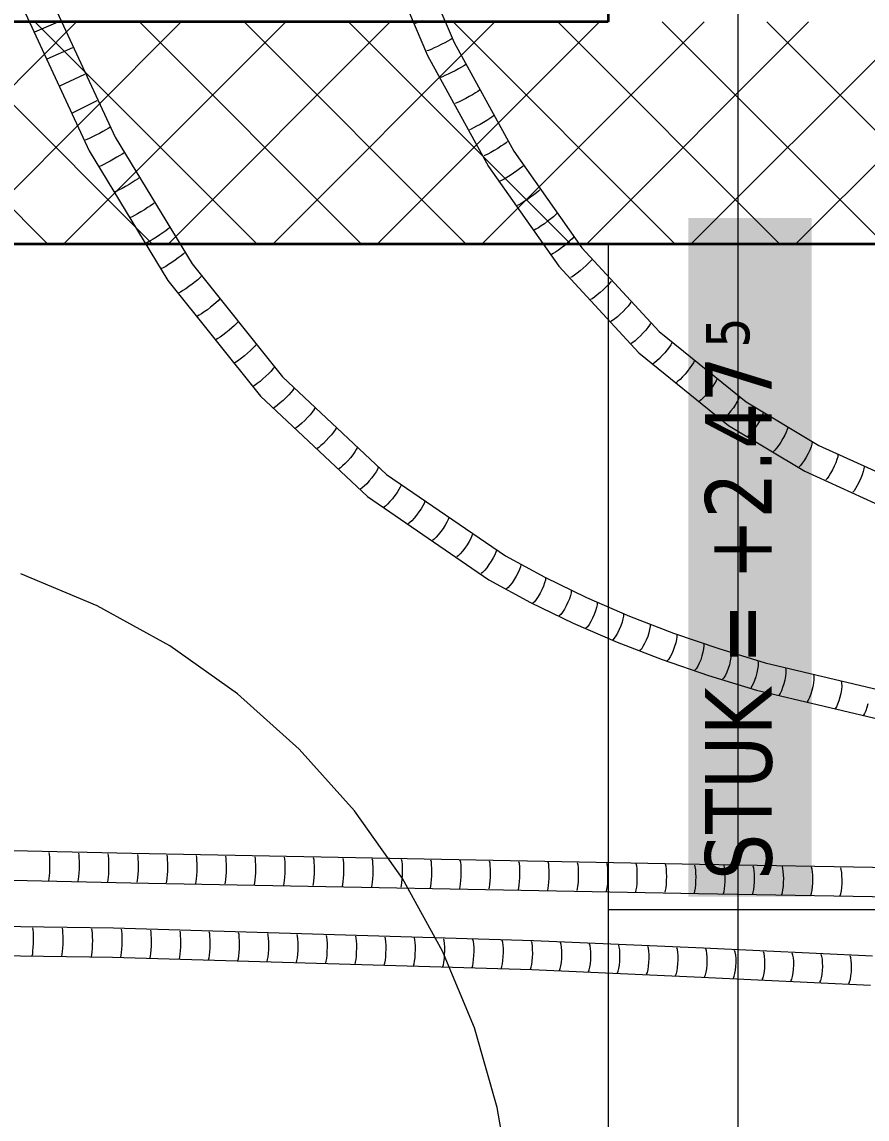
# Model space of a CAD drawing. Extents: x -882 to 613, y -179 to 707.
# Drawn here: x 300.53 to 323.39, y 298.03 to 327.69 of the extents above; entities that cross this region are included whole.
import ezdxf
from ezdxf.lldxf.tags import DXFTag

# ---------------------------------------------------------------- set-up
doc = ezdxf.new("R2010")
doc.units = 0
doc.layers.get('0').update_dxf_attribs({"lineweight": 13})
for name, color, linetype, lineweight in [('A-DETL-____-HDLN', 7, '_Verdeckte Linien_', 9), ('A-DOOR-____-IDEN', 7, 'Continuous', 5), ('A-DOOR-____-OTLN', 7, 'Continuous', 9), ('A-DOOR-OPNG-OTLN', 7, 'Continuous', 9), ('A-WALL-____-MCUT', 7, 'Continuous', 35), ('A-WALL-____-PATT', 7, 'Continuous', 35), ('S-GRID-____-OTLN', 7, 'Continuous', 5)]:
    doc.layers.add(name, color=color, linetype=linetype, lineweight=lineweight)
doc.layers.add('EL01_WAN_Röhre', color=7, linetype='Continuous', lineweight=13, true_color=0xff6666)
doc.styles.get("Standard").update_dxf_attribs({"font": 'arial.ttf'})
tags = doc.linetypes.add('_Rasterlinie_', pattern=[0.375, 0.2, -0.05, 0.075, -0.05]).pattern_tags.tags
tags[10:11] = [DXFTag(74, 4), DXFTag(75, 0), DXFTag(340, '0'), DXFTag(46, 1.0), DXFTag(50, 0.0), DXFTag(44, 0.0), DXFTag(45, 0.0)]
tags[8:9] = [DXFTag(74, 4), DXFTag(75, 0), DXFTag(340, '0'), DXFTag(46, 1.0), DXFTag(50, 0.0), DXFTag(44, 0.0), DXFTag(45, 0.0)]
tags[6:7] = [DXFTag(74, 4), DXFTag(75, 0), DXFTag(340, '0'), DXFTag(46, 1.0), DXFTag(50, 0.0), DXFTag(44, 0.0), DXFTag(45, 0.0)]
tags[4:5] = [DXFTag(74, 4), DXFTag(75, 0), DXFTag(340, '0'), DXFTag(46, 1.0), DXFTag(50, 0.0), DXFTag(44, 0.0), DXFTag(45, 0.0)]
tags = doc.linetypes.add('_Verdeckte Linien_', pattern=[0.15, 0.1, -0.05]).pattern_tags.tags
tags[6:7] = [DXFTag(74, 4), DXFTag(75, 0), DXFTag(340, '0'), DXFTag(46, 1.0), DXFTag(50, 0.0), DXFTag(44, 0.0), DXFTag(45, 0.0)]
tags[4:5] = [DXFTag(74, 4), DXFTag(75, 0), DXFTag(340, '0'), DXFTag(46, 1.0), DXFTag(50, 0.0), DXFTag(44, 0.0), DXFTag(45, 0.0)]
tags = doc.linetypes.add('fein_strichliert', pattern=[4, 1, -2, 1]).pattern_tags.tags
tags[8:9] = [DXFTag(74, 4), DXFTag(75, 0), DXFTag(340, '0'), DXFTag(46, 0.0), DXFTag(50, 0.0), DXFTag(44, 0.0), DXFTag(45, 0.0)]
tags[6:7] = [DXFTag(74, 4), DXFTag(75, 0), DXFTag(340, '0'), DXFTag(46, 0.0), DXFTag(50, 0.0), DXFTag(44, 0.0), DXFTag(45, 0.0)]
tags[4:5] = [DXFTag(74, 4), DXFTag(75, 0), DXFTag(340, '0'), DXFTag(46, 0.0), DXFTag(50, 0.0), DXFTag(44, 0.0), DXFTag(45, 0.0)]
tags = doc.linetypes.add('Grundrissdarstellung Sturz', pattern=[0.25, 0.15, -0.05, 0, -0.05]).pattern_tags.tags
tags[10:11] = [DXFTag(74, 4), DXFTag(75, 0), DXFTag(340, '0'), DXFTag(46, 1.0), DXFTag(50, 0.0), DXFTag(44, 0.0), DXFTag(45, 0.0)]
tags[8:9] = [DXFTag(74, 4), DXFTag(75, 0), DXFTag(340, '0'), DXFTag(46, 1.0), DXFTag(50, 0.0), DXFTag(44, 0.0), DXFTag(45, 0.0)]
tags[6:7] = [DXFTag(74, 4), DXFTag(75, 0), DXFTag(340, '0'), DXFTag(46, 1.0), DXFTag(50, 0.0), DXFTag(44, 0.0), DXFTag(45, 0.0)]
tags[4:5] = [DXFTag(74, 4), DXFTag(75, 0), DXFTag(340, '0'), DXFTag(46, 1.0), DXFTag(50, 0.0), DXFTag(44, 0.0), DXFTag(45, 0.0)]

# ---------------------------------------------------------------- blocks, each defined once
blk = doc.blocks.new('Referenz-A0UJ2IESXE', base_point=(-902.382, -164.149))
at = {"layer": 'A-DETL-____-HDLN', "color": 0, "linetype": '_Verdeckte Linien_', "ltscale": 0.13}
blk.add_line((391.796, 303.692), (316.388, 303.692), dxfattribs=at)
at = {"layer": 'A-DOOR-____-IDEN', "color": 7, "linetype": 'Continuous', "ltscale": 0.13, "true_color": 0xffffff}
for points in [[(318.555, 304.044), (321.887, 304.044), (318.555, 322.389)], [(321.887, 304.044), (318.555, 322.389), (321.887, 322.389)], [(318.74, 318.595), (320.885, 318.595), (318.74, 320.206)], [(320.885, 318.595), (318.74, 320.206), (320.885, 320.206)]]:
    blk.add_solid(points, dxfattribs=at)
at = {"layer": 'A-DOOR-____-OTLN', "color": 0, "linetype": 'Grundrissdarstellung Sturz', "ltscale": 0.13}
blk.add_line((316.388, 321.692), (316.388, 293.692), dxfattribs=at)
at = {"layer": 'A-DOOR-OPNG-OTLN', "color": 0, "linetype": 'Continuous', "ltscale": 0.13}
for p, q in [((302.565, 311.911), (300.493, 312.77)), ((304.528, 310.827), (302.565, 311.911)), ((306.357, 309.529), (304.528, 310.827)), ((308.03, 308.034), (306.357, 309.529)), ((309.524, 306.362), (308.03, 308.034)), ((310.822, 304.533), (309.524, 306.362)), ((311.907, 302.57), (310.822, 304.533)), ((312.765, 300.498), (311.907, 302.57)), ((313.386, 298.343), (312.765, 300.498)), ((313.762, 296.131), (313.386, 298.343))]:
    blk.add_line(p, q, dxfattribs=at)
at = {"layer": 'A-WALL-____-MCUT', "color": 0, "linetype": 'Continuous', "ltscale": 0.35}
for p, q in [((316.388, 431.392), (316.388, 327.692)), ((316.388, 327.692), (249.788, 327.692)), ((160.188, 321.692), (391.796, 321.692))]:
    blk.add_line(p, q, dxfattribs=at)
at = {"layer": 'A-WALL-____-PATT', "color": 0, "linetype": 'Continuous', "lineweight": 9, "ltscale": 0.13}
for p, q in [((301.222, 321.692), (295.222, 327.692)), ((296.007, 321.692), (302.007, 327.692)), ((304.05, 321.692), (298.05, 327.692)), ((298.835, 321.692), (304.835, 327.692)), ((306.879, 321.692), (300.879, 327.692)), ((301.664, 321.692), (307.664, 327.692)), ((309.707, 321.692), (303.707, 327.692)), ((304.492, 321.692), (310.492, 327.692)), ((312.536, 321.692), (306.536, 327.692)), ((307.321, 321.692), (313.321, 327.692)), ((315.364, 321.692), (309.364, 327.692)), ((310.149, 321.692), (316.149, 327.692)), ((318.192, 321.692), (312.192, 327.692)), ((312.977, 321.692), (318.977, 327.692)), ((321.021, 321.692), (315.021, 327.692)), ((315.806, 321.692), (321.806, 327.692)), ((323.849, 321.692), (317.849, 327.692)), ((318.634, 321.692), (324.634, 327.692)), ((326.678, 321.692), (320.678, 327.692)), ((321.463, 321.692), (327.463, 327.692))]:
    blk.add_line(p, q, dxfattribs=at)
at = {"layer": 'S-GRID-____-OTLN', "color": 0, "linetype": '_Rasterlinie_', "ltscale": 0.13}
blk.add_line((319.888, 680.292), (319.888, 273.684), dxfattribs=at)
at = {"layer": 'A-DOOR-____-IDEN', "color": 0, "linetype": 'Continuous', "ltscale": 0.13, "attachment_point": 1, "rotation": 90}
for s, insert, char_height in [('{\\W0.8;\\fVerdana;5}', (319.033, 318.887), 1.16987), ('{\\W0.8;\\fVerdana;STUK = +2.47}', (319.005, 304.494), 1.8)]:
    blk.add_mtext(s, dxfattribs=dict(at, insert=insert, char_height=char_height))
blk = doc.blocks.new('Flexrohr-A0UJ2IHCXE', base_point=(305.432, 312.353))
at = {"color": 0, "linetype": 'ByBlock', "lineweight": -2, "ltscale": 0.13}
for p, q in [((310.832, 330.364), (312.221, 327.134)), ((310.085, 330.08), (311.502, 326.787)), ((311.205, 327.664), (311.157, 327.648)), ((311.274, 327.69), (311.205, 327.664)), ((311.36, 327.726), (311.274, 327.69)), ((312.045, 327.17), (311.963, 327.126)), ((312.11, 327.206), (312.045, 327.17)), ((312.153, 327.234), (312.11, 327.206)), ((311.524, 326.923), (311.476, 326.907)), ((311.593, 326.951), (311.524, 326.923)), ((311.678, 326.989), (311.593, 326.951)), ((311.772, 327.032), (311.678, 326.989)), ((311.87, 327.079), (311.772, 327.032)), ((311.963, 327.126), (311.87, 327.079)), ((312.221, 327.134), (313.831, 324.198)), ((311.502, 326.787), (313.151, 323.78)), ((312.053, 326.279), (311.969, 326.24)), ((312.147, 326.325), (312.053, 326.279)), ((312.244, 326.374), (312.147, 326.325)), ((312.336, 326.423), (312.244, 326.374)), ((312.417, 326.469), (312.336, 326.423)), ((312.48, 326.507), (312.417, 326.469)), ((312.522, 326.536), (312.48, 326.507)), ((311.901, 326.211), (311.853, 326.193)), ((311.969, 326.24), (311.901, 326.211)), ((312.628, 325.674), (312.533, 325.623)), ((312.719, 325.726), (312.628, 325.674)), ((312.799, 325.774), (312.719, 325.726)), ((312.861, 325.814), (312.799, 325.774)), ((312.902, 325.844), (312.861, 325.814)), ((312.289, 325.503), (312.242, 325.485)), ((312.357, 325.534), (312.289, 325.503)), ((312.44, 325.575), (312.357, 325.534)), ((312.533, 325.623), (312.44, 325.575)), ((313.18, 325.078), (313.102, 325.029)), ((313.242, 325.121), (313.18, 325.078)), ((313.282, 325.152), (313.242, 325.121)), ((312.678, 324.796), (312.63, 324.777)), ((312.745, 324.828), (312.678, 324.796)), ((312.827, 324.87), (312.745, 324.828)), ((312.919, 324.921), (312.827, 324.87)), ((313.013, 324.975), (312.919, 324.921)), ((313.102, 325.029), (313.013, 324.975)), ((313.305, 324.219), (313.215, 324.166)), ((313.397, 324.275), (313.305, 324.219)), ((313.485, 324.331), (313.397, 324.275)), ((313.562, 324.383), (313.485, 324.331)), ((313.623, 324.427), (313.562, 324.383)), ((313.662, 324.46), (313.623, 324.427)), ((313.831, 324.198), (315.674, 321.585)), ((313.066, 324.089), (313.019, 324.069)), ((313.133, 324.122), (313.066, 324.089)), ((313.215, 324.166), (313.133, 324.122)), ((313.151, 323.78), (315.049, 321.089)), ((313.827, 323.604), (313.736, 323.545)), ((313.913, 323.663), (313.827, 323.604)), ((313.989, 323.717), (313.913, 323.663)), ((314.047, 323.763), (313.989, 323.717)), ((314.085, 323.797), (314.047, 323.763)), ((313.501, 323.409), (313.454, 323.389)), ((313.567, 323.444), (313.501, 323.409)), ((313.647, 323.491), (313.567, 323.444)), ((313.736, 323.545), (313.647, 323.491)), ((314.372, 323.015), (314.287, 322.953)), ((314.445, 323.071), (314.372, 323.015)), ((314.502, 323.119), (314.445, 323.071)), ((314.539, 323.155), (314.502, 323.119)), ((313.966, 322.749), (313.92, 322.728)), ((314.032, 322.786), (313.966, 322.749)), ((314.111, 322.835), (314.032, 322.786)), ((314.198, 322.892), (314.111, 322.835)), ((314.287, 322.953), (314.198, 322.892)), ((314.902, 322.426), (314.83, 322.366)), ((314.957, 322.476), (314.902, 322.426)), ((314.992, 322.513), (314.957, 322.476)), ((314.497, 322.128), (314.432, 322.09)), ((314.574, 322.179), (314.497, 322.128)), ((314.66, 322.238), (314.574, 322.179)), ((314.747, 322.302), (314.66, 322.238)), ((314.83, 322.366), (314.747, 322.302)), ((314.432, 322.09), (314.386, 322.067)), ((315.412, 321.832), (315.358, 321.78)), ((315.445, 321.87), (315.412, 321.832)), ((315.038, 321.523), (314.962, 321.47)), ((315.122, 321.585), (315.038, 321.523)), ((315.208, 321.652), (315.122, 321.585)), ((315.288, 321.718), (315.208, 321.652)), ((315.358, 321.78), (315.288, 321.718)), ((315.674, 321.585), (317.761, 319.32)), ((314.899, 321.43), (314.853, 321.407)), ((314.962, 321.47), (314.899, 321.43)), ((315.907, 321.223), (315.855, 321.169)), ((315.939, 321.263), (315.907, 321.223)), ((315.049, 321.089), (317.21, 318.744)), ((315.627, 320.966), (315.545, 320.901)), ((315.71, 321.036), (315.627, 320.966)), ((315.788, 321.105), (315.71, 321.036)), ((315.855, 321.169), (315.788, 321.105)), ((315.407, 320.805), (315.362, 320.78)), ((315.47, 320.846), (315.407, 320.805)), ((315.545, 320.901), (315.47, 320.846)), ((316.44, 320.647), (316.39, 320.59)), ((316.47, 320.688), (316.44, 320.647)), ((316.169, 320.379), (316.089, 320.312)), ((316.25, 320.452), (316.169, 320.379)), ((316.325, 320.524), (316.25, 320.452)), ((316.39, 320.59), (316.325, 320.524)), ((315.955, 320.211), (315.911, 320.186)), ((316.016, 320.255), (315.955, 320.211)), ((316.089, 320.312), (316.016, 320.255)), ((316.972, 320.07), (316.925, 320.012)), ((317.001, 320.113), (316.972, 320.07)), ((316.635, 319.723), (316.563, 319.663)), ((316.712, 319.793), (316.635, 319.723)), ((316.79, 319.868), (316.712, 319.793)), ((316.863, 319.943), (316.79, 319.868)), ((316.925, 320.012), (316.863, 319.943)), ((316.503, 319.618), (316.459, 319.591)), ((316.563, 319.663), (316.503, 319.618)), ((317.46, 319.433), (317.4, 319.362)), ((317.504, 319.494), (317.46, 319.433)), ((317.531, 319.538), (317.504, 319.494)), ((317.18, 319.134), (317.111, 319.072)), ((317.255, 319.206), (317.18, 319.134)), ((317.33, 319.284), (317.255, 319.206)), ((317.4, 319.362), (317.33, 319.284)), ((317.761, 319.32), (320.113, 317.425)), ((317.052, 319.025), (317.009, 318.997)), ((317.111, 319.072), (317.052, 319.025)), ((317.983, 318.831), (317.916, 318.751)), ((318.039, 318.905), (317.983, 318.831)), ((318.082, 318.967), (318.039, 318.905)), ((318.106, 319.013), (318.082, 318.967)), ((317.21, 318.744), (319.642, 316.783)), ((317.771, 318.596), (317.703, 318.532)), ((317.843, 318.671), (317.771, 318.596)), ((317.916, 318.751), (317.843, 318.671)), ((317.646, 318.483), (317.603, 318.454)), ((317.703, 318.532), (317.646, 318.483)), ((318.534, 318.255), (318.464, 318.172)), ((318.598, 318.338), (318.534, 318.255)), ((318.652, 318.413), (318.598, 318.338)), ((318.692, 318.477), (318.652, 318.413)), ((318.714, 318.524), (318.692, 318.477)), ((318.273, 317.978), (318.231, 317.948)), ((318.329, 318.028), (318.273, 317.978)), ((318.394, 318.095), (318.329, 318.028)), ((318.464, 318.172), (318.394, 318.095)), ((319.302, 317.987), (319.264, 317.922)), ((319.322, 318.035), (319.302, 317.987)), ((319.086, 317.674), (319.018, 317.594)), ((319.152, 317.759), (319.086, 317.674)), ((319.213, 317.844), (319.152, 317.759)), ((319.264, 317.922), (319.213, 317.844)), ((318.901, 317.474), (318.859, 317.442)), ((318.955, 317.526), (318.901, 317.474)), ((319.018, 317.594), (318.955, 317.526)), ((319.829, 317.35), (319.771, 317.263)), ((319.877, 317.43), (319.829, 317.35)), ((319.911, 317.497), (319.877, 317.43)), ((319.93, 317.545), (319.911, 317.497)), ((320.113, 317.425), (322.085, 316.244)), ((319.642, 317.094), (319.581, 317.023)), ((319.707, 317.175), (319.642, 317.094)), ((319.771, 317.263), (319.707, 317.175)), ((320.561, 317.071), (320.53, 317.003)), ((320.577, 317.121), (320.561, 317.071)), ((319.528, 316.97), (319.487, 316.937)), ((319.581, 317.023), (319.528, 316.97)), ((319.642, 316.783), (321.703, 315.548)), ((320.432, 316.832), (320.372, 316.741)), ((320.486, 316.921), (320.432, 316.832)), ((320.53, 317.003), (320.486, 316.921)), ((320.201, 316.529), (320.161, 316.495)), ((320.252, 316.584), (320.201, 316.529)), ((320.31, 316.657), (320.252, 316.584)), ((320.372, 316.741), (320.31, 316.657)), ((321.161, 316.52), (321.111, 316.428)), ((321.201, 316.604), (321.161, 316.52)), ((321.229, 316.674), (321.201, 316.604)), ((321.242, 316.725), (321.229, 316.674)), ((320.942, 316.173), (320.893, 316.116)), ((320.998, 316.248), (320.942, 316.173)), ((321.055, 316.335), (320.998, 316.248)), ((321.111, 316.428), (321.055, 316.335)), ((321.872, 316.205), (321.835, 316.119)), ((321.896, 316.276), (321.872, 316.205)), ((321.906, 316.328), (321.896, 316.276)), ((322.085, 316.244), (324.221, 315.274)), ((320.893, 316.116), (320.855, 316.08)), ((321.738, 315.929), (321.685, 315.84)), ((321.79, 316.025), (321.738, 315.929)), ((321.835, 316.119), (321.79, 316.025)), ((322.593, 315.935), (322.572, 315.862)), ((322.601, 315.987), (322.593, 315.935)), ((321.586, 315.703), (321.549, 315.666)), ((321.633, 315.762), (321.586, 315.703)), ((321.685, 315.84), (321.633, 315.762)), ((322.45, 315.582), (322.399, 315.49)), ((322.498, 315.679), (322.45, 315.582)), ((322.539, 315.775), (322.498, 315.679)), ((322.572, 315.862), (322.539, 315.775)), ((323.302, 315.614), (323.283, 315.541)), ((323.307, 315.667), (323.302, 315.614)), ((321.703, 315.548), (323.913, 314.543)), ((322.306, 315.35), (322.269, 315.312)), ((322.35, 315.411), (322.306, 315.35)), ((322.399, 315.49), (322.35, 315.411)), ((323.216, 315.355), (323.172, 315.256)), ((323.254, 315.453), (323.216, 315.355)), ((323.283, 315.541), (323.254, 315.453)), ((323.035, 315.02), (323, 314.981)), ((323.078, 315.082), (323.035, 315.02)), ((323.124, 315.163), (323.078, 315.082)), ((323.172, 315.256), (323.124, 315.163))]:
    blk.add_line(p, q, dxfattribs=at)
blk = doc.blocks.new('Flexrohr-A0UJ2IHOXE', base_point=(193.893, 303.879))
at = {"color": 0, "linetype": 'ByBlock', "lineweight": -2, "ltscale": 0.13}
for p, q in [((303.501, 305.21), (288.057, 305.55)), ((301.275, 305.186), (301.267, 305.237)), ((302.073, 305.169), (302.065, 305.219)), ((302.871, 305.151), (302.862, 305.202)), ((318.854, 304.919), (303.501, 305.21)), ((301.281, 305.112), (301.275, 305.186)), ((301.285, 305.019), (301.281, 305.112)), ((301.283, 304.806), (301.285, 304.914)), ((301.285, 304.914), (301.285, 305.019)), ((302.079, 305.094), (302.073, 305.169)), ((302.083, 305.001), (302.079, 305.094)), ((302.081, 304.789), (302.084, 304.897)), ((302.084, 304.897), (302.083, 305.001)), ((302.878, 305.077), (302.871, 305.151)), ((302.881, 304.984), (302.878, 305.077)), ((302.882, 304.879), (302.881, 304.984)), ((303.668, 305.134), (303.659, 305.184)), ((303.675, 305.059), (303.668, 305.134)), ((303.679, 304.967), (303.675, 305.059)), ((303.68, 304.862), (303.679, 304.967)), ((304.462, 305.119), (304.452, 305.169)), ((304.468, 305.044), (304.462, 305.119)), ((304.473, 304.952), (304.468, 305.044)), ((304.473, 304.847), (304.473, 304.952)), ((305.255, 305.104), (305.246, 305.154)), ((305.262, 305.029), (305.255, 305.104)), ((305.266, 304.937), (305.262, 305.029)), ((305.267, 304.832), (305.266, 304.937)), ((306.048, 305.089), (306.039, 305.14)), ((306.056, 305.014), (306.048, 305.089)), ((306.06, 304.922), (306.056, 305.014)), ((306.061, 304.817), (306.06, 304.922)), ((306.842, 305.074), (306.832, 305.125)), ((306.849, 304.999), (306.842, 305.074)), ((306.853, 304.907), (306.849, 304.999)), ((306.855, 304.802), (306.853, 304.907)), ((307.635, 305.059), (307.625, 305.11)), ((307.643, 304.984), (307.635, 305.059)), ((307.647, 304.892), (307.643, 304.984)), ((307.648, 304.787), (307.647, 304.892)), ((308.428, 305.044), (308.418, 305.095)), ((308.436, 304.969), (308.428, 305.044)), ((308.441, 304.877), (308.436, 304.969)), ((309.222, 305.029), (309.212, 305.08)), ((309.23, 304.954), (309.222, 305.029)), ((309.234, 304.862), (309.23, 304.954)), ((310.015, 305.014), (310.005, 305.065)), ((310.023, 304.939), (310.015, 305.014)), ((310.028, 304.847), (310.023, 304.939)), ((310.809, 304.999), (310.798, 305.05)), ((310.817, 304.924), (310.809, 304.999)), ((310.822, 304.832), (310.817, 304.924)), ((311.602, 304.984), (311.591, 305.035)), ((311.61, 304.909), (311.602, 304.984)), ((311.615, 304.817), (311.61, 304.909)), ((312.395, 304.969), (312.384, 305.02)), ((312.404, 304.894), (312.395, 304.969)), ((312.409, 304.802), (312.404, 304.894)), ((313.189, 304.954), (313.178, 305.005)), ((313.197, 304.879), (313.189, 304.954)), ((313.982, 304.939), (313.971, 304.99)), ((313.991, 304.864), (313.982, 304.939)), ((314.776, 304.924), (314.764, 304.975)), ((314.784, 304.85), (314.776, 304.924)), ((315.569, 304.909), (315.557, 304.96)), ((315.578, 304.835), (315.569, 304.909)), ((316.362, 304.894), (316.35, 304.945)), ((316.372, 304.82), (316.362, 304.894)), ((317.156, 304.879), (317.143, 304.93)), ((317.949, 304.864), (317.937, 304.915)), ((318.742, 304.849), (318.73, 304.9)), ((324.615, 304.815), (318.854, 304.919)), ((303.476, 304.414), (288.033, 304.754)), ((301.261, 304.535), (301.271, 304.609)), ((301.271, 304.609), (301.278, 304.702)), ((301.278, 304.702), (301.283, 304.806)), ((302.069, 304.592), (302.076, 304.684)), ((302.076, 304.684), (302.081, 304.789)), ((302.867, 304.574), (302.875, 304.667)), ((302.875, 304.667), (302.88, 304.771)), ((302.88, 304.771), (302.882, 304.879)), ((303.665, 304.557), (303.672, 304.65)), ((303.672, 304.65), (303.678, 304.754)), ((303.678, 304.754), (303.68, 304.862)), ((304.458, 304.542), (304.466, 304.635)), ((304.466, 304.635), (304.471, 304.739)), ((304.471, 304.739), (304.473, 304.847)), ((305.252, 304.527), (305.26, 304.62)), ((305.26, 304.62), (305.265, 304.724)), ((305.265, 304.724), (305.267, 304.832)), ((306.045, 304.512), (306.053, 304.605)), ((306.053, 304.605), (306.059, 304.709)), ((306.059, 304.709), (306.061, 304.817)), ((306.847, 304.59), (306.852, 304.694)), ((306.852, 304.694), (306.855, 304.802)), ((307.641, 304.575), (307.646, 304.679)), ((307.646, 304.679), (307.648, 304.787)), ((308.434, 304.56), (308.44, 304.664)), ((308.44, 304.664), (308.442, 304.772)), ((308.442, 304.772), (308.441, 304.877)), ((309.228, 304.545), (309.234, 304.649)), ((309.236, 304.757), (309.234, 304.862)), ((309.234, 304.649), (309.236, 304.757)), ((310.022, 304.53), (310.027, 304.634)), ((310.027, 304.634), (310.03, 304.742)), ((310.03, 304.742), (310.028, 304.847)), ((310.816, 304.515), (310.821, 304.619)), ((310.821, 304.619), (310.823, 304.727)), ((310.823, 304.727), (310.822, 304.832)), ((311.609, 304.5), (311.615, 304.604)), ((311.617, 304.712), (311.615, 304.817)), ((311.615, 304.604), (311.617, 304.712)), ((312.411, 304.697), (312.409, 304.802)), ((312.409, 304.589), (312.411, 304.697)), ((313.203, 304.787), (313.197, 304.879)), ((313.202, 304.574), (313.204, 304.682)), ((313.204, 304.682), (313.203, 304.787)), ((313.996, 304.772), (313.991, 304.864)), ((313.998, 304.667), (313.996, 304.772)), ((313.996, 304.559), (313.998, 304.667)), ((314.79, 304.757), (314.784, 304.85)), ((314.792, 304.652), (314.79, 304.757)), ((314.79, 304.544), (314.792, 304.652)), ((315.584, 304.742), (315.578, 304.835)), ((315.586, 304.637), (315.584, 304.742)), ((315.584, 304.529), (315.586, 304.637)), ((316.377, 304.727), (316.372, 304.82)), ((316.379, 304.622), (316.377, 304.727)), ((316.377, 304.514), (316.379, 304.622)), ((317.165, 304.805), (317.156, 304.879)), ((317.171, 304.712), (317.165, 304.805)), ((317.173, 304.607), (317.171, 304.712)), ((317.171, 304.499), (317.173, 304.607)), ((317.959, 304.79), (317.949, 304.864)), ((317.965, 304.697), (317.959, 304.79)), ((317.967, 304.592), (317.965, 304.697)), ((318.752, 304.775), (318.742, 304.849)), ((318.758, 304.682), (318.752, 304.775)), ((318.761, 304.577), (318.758, 304.682)), ((319.532, 304.835), (319.519, 304.885)), ((319.543, 304.76), (319.532, 304.835)), ((319.549, 304.667), (319.543, 304.76)), ((319.551, 304.563), (319.549, 304.667)), ((320.322, 304.82), (320.308, 304.871)), ((320.332, 304.746), (320.322, 304.82)), ((320.339, 304.653), (320.332, 304.746)), ((320.341, 304.549), (320.339, 304.653)), ((321.111, 304.806), (321.097, 304.857)), ((321.122, 304.732), (321.111, 304.806)), ((321.129, 304.639), (321.122, 304.732)), ((321.132, 304.534), (321.129, 304.639)), ((321.9, 304.792), (321.886, 304.842)), ((321.912, 304.717), (321.9, 304.792)), ((321.919, 304.624), (321.912, 304.717)), ((321.922, 304.52), (321.919, 304.624)), ((322.69, 304.777), (322.675, 304.828)), ((322.701, 304.703), (322.69, 304.777)), ((322.709, 304.61), (322.701, 304.703)), ((322.712, 304.506), (322.709, 304.61)), ((301.251, 304.485), (301.261, 304.535)), ((302.049, 304.467), (302.059, 304.518)), ((302.059, 304.518), (302.069, 304.592)), ((302.847, 304.45), (302.858, 304.5)), ((302.858, 304.5), (302.867, 304.574)), ((318.828, 304.124), (303.476, 304.414)), ((303.644, 304.433), (303.655, 304.483)), ((303.655, 304.483), (303.665, 304.557)), ((304.437, 304.418), (304.448, 304.468)), ((304.448, 304.468), (304.458, 304.542)), ((305.23, 304.403), (305.242, 304.453)), ((305.242, 304.453), (305.252, 304.527)), ((306.024, 304.388), (306.035, 304.438)), ((306.035, 304.438), (306.045, 304.512)), ((306.817, 304.373), (306.829, 304.423)), ((306.829, 304.423), (306.839, 304.497)), ((306.839, 304.497), (306.847, 304.59)), ((307.61, 304.358), (307.622, 304.408)), ((307.622, 304.408), (307.633, 304.482)), ((307.633, 304.482), (307.641, 304.575)), ((308.403, 304.343), (308.416, 304.393)), ((308.416, 304.393), (308.426, 304.467)), ((308.426, 304.467), (308.434, 304.56)), ((309.197, 304.328), (309.209, 304.378)), ((309.209, 304.378), (309.22, 304.452)), ((309.22, 304.452), (309.228, 304.545)), ((309.99, 304.313), (310.002, 304.363)), ((310.002, 304.363), (310.013, 304.437)), ((310.013, 304.437), (310.022, 304.53)), ((310.783, 304.298), (310.796, 304.348)), ((310.796, 304.348), (310.807, 304.422)), ((310.807, 304.422), (310.816, 304.515)), ((311.576, 304.283), (311.589, 304.333)), ((311.589, 304.333), (311.601, 304.407)), ((311.601, 304.407), (311.609, 304.5)), ((312.37, 304.268), (312.383, 304.318)), ((312.383, 304.318), (312.394, 304.392)), ((312.394, 304.392), (312.403, 304.485)), ((312.403, 304.485), (312.409, 304.589)), ((313.163, 304.253), (313.176, 304.303)), ((313.176, 304.303), (313.188, 304.377)), ((313.188, 304.377), (313.197, 304.47)), ((313.197, 304.47), (313.202, 304.574)), ((313.97, 304.288), (313.981, 304.362)), ((313.981, 304.362), (313.99, 304.455)), ((313.99, 304.455), (313.996, 304.559)), ((314.763, 304.273), (314.775, 304.347)), ((314.775, 304.347), (314.784, 304.44)), ((314.784, 304.44), (314.79, 304.544)), ((315.557, 304.258), (315.568, 304.332)), ((315.568, 304.332), (315.578, 304.425)), ((315.578, 304.425), (315.584, 304.529)), ((316.35, 304.243), (316.362, 304.317)), ((316.362, 304.317), (316.371, 304.41)), ((316.371, 304.41), (316.377, 304.514)), ((317.143, 304.228), (317.156, 304.302)), ((317.156, 304.302), (317.165, 304.395)), ((317.165, 304.395), (317.171, 304.499)), ((317.949, 304.287), (317.959, 304.38)), ((317.959, 304.38), (317.965, 304.484)), ((317.965, 304.484), (317.967, 304.592)), ((318.743, 304.272), (318.752, 304.365)), ((318.752, 304.365), (318.758, 304.469)), ((318.758, 304.469), (318.761, 304.577)), ((319.533, 304.258), (319.543, 304.35)), ((319.543, 304.35), (319.549, 304.454)), ((319.549, 304.454), (319.551, 304.563)), ((320.323, 304.243), (320.333, 304.336)), ((320.333, 304.336), (320.339, 304.44)), ((320.339, 304.44), (320.341, 304.549)), ((321.113, 304.229), (321.123, 304.322)), ((321.123, 304.322), (321.13, 304.426)), ((321.13, 304.426), (321.132, 304.534)), ((321.903, 304.215), (321.913, 304.307)), ((321.913, 304.307), (321.92, 304.412)), ((321.92, 304.412), (321.922, 304.52)), ((322.703, 304.293), (322.71, 304.397)), ((322.71, 304.397), (322.712, 304.506)), ((313.956, 304.238), (313.97, 304.288)), ((314.749, 304.223), (314.763, 304.273)), ((315.543, 304.208), (315.557, 304.258)), ((316.336, 304.193), (316.35, 304.243)), ((317.129, 304.178), (317.143, 304.228)), ((317.923, 304.163), (317.937, 304.213)), ((317.937, 304.213), (317.949, 304.287)), ((318.716, 304.148), (318.73, 304.198)), ((318.73, 304.198), (318.743, 304.272)), ((324.588, 304.019), (318.828, 304.124)), ((319.506, 304.133), (319.52, 304.184)), ((319.52, 304.184), (319.533, 304.258)), ((320.295, 304.119), (320.31, 304.169)), ((320.31, 304.169), (320.323, 304.243)), ((321.084, 304.105), (321.099, 304.155)), ((321.099, 304.155), (321.113, 304.229)), ((321.873, 304.091), (321.889, 304.141)), ((321.889, 304.141), (321.903, 304.215)), ((322.662, 304.076), (322.678, 304.126)), ((322.678, 304.126), (322.693, 304.2)), ((322.693, 304.2), (322.703, 304.293))]:
    blk.add_line(p, q, dxfattribs=at)
blk = doc.blocks.new('Flexrohr-A0UJ2IJCXE', base_point=(193.882, 301.091))
at = {"color": 0, "linetype": 'ByBlock', "lineweight": -2, "ltscale": 0.13}
for p, q in [((303.006, 303.19), (291.621, 303.37)), ((300.831, 303.153), (300.824, 303.204)), ((300.837, 303.079), (300.831, 303.153)), ((301.631, 303.141), (301.623, 303.191)), ((301.637, 303.066), (301.631, 303.141)), ((302.43, 303.128), (302.422, 303.179)), ((302.436, 303.054), (302.43, 303.128)), ((314.367, 302.855), (303.006, 303.19)), ((303.228, 303.113), (303.219, 303.163)), ((303.235, 303.038), (303.228, 303.113)), ((304.021, 303.089), (304.011, 303.14)), ((304.813, 303.066), (304.804, 303.117)), ((300.84, 302.986), (300.837, 303.079)), ((300.838, 302.773), (300.84, 302.882)), ((300.84, 302.882), (300.84, 302.986)), ((301.64, 302.974), (301.637, 303.066)), ((301.638, 302.761), (301.641, 302.869)), ((301.641, 302.869), (301.64, 302.974)), ((302.44, 302.961), (302.436, 303.054)), ((302.438, 302.748), (302.441, 302.856)), ((302.441, 302.856), (302.44, 302.961)), ((303.238, 302.945), (303.235, 303.038)), ((303.236, 302.733), (303.239, 302.841)), ((303.239, 302.841), (303.238, 302.945)), ((304.027, 303.015), (304.021, 303.089)), ((304.031, 302.922), (304.027, 303.015)), ((304.03, 302.709), (304.032, 302.818)), ((304.032, 302.818), (304.031, 302.922)), ((304.82, 302.991), (304.813, 303.066)), ((304.825, 302.899), (304.82, 302.991)), ((304.825, 302.794), (304.825, 302.899)), ((305.606, 303.043), (305.596, 303.093)), ((305.613, 302.968), (305.606, 303.043)), ((305.618, 302.875), (305.613, 302.968)), ((305.618, 302.771), (305.618, 302.875)), ((306.399, 303.019), (306.389, 303.07)), ((306.406, 302.945), (306.399, 303.019)), ((306.411, 302.852), (306.406, 302.945)), ((306.412, 302.747), (306.411, 302.852)), ((307.192, 302.996), (307.181, 303.047)), ((307.199, 302.921), (307.192, 302.996)), ((307.204, 302.828), (307.199, 302.921)), ((307.205, 302.724), (307.204, 302.828)), ((307.984, 302.973), (307.974, 303.023)), ((307.992, 302.898), (307.984, 302.973)), ((307.997, 302.805), (307.992, 302.898)), ((308.777, 302.949), (308.766, 303)), ((308.785, 302.875), (308.777, 302.949)), ((308.79, 302.782), (308.785, 302.875)), ((309.57, 302.926), (309.558, 302.977)), ((309.578, 302.851), (309.57, 302.926)), ((309.583, 302.758), (309.578, 302.851)), ((310.363, 302.902), (310.351, 302.953)), ((310.371, 302.828), (310.363, 302.902)), ((310.376, 302.735), (310.371, 302.828)), ((311.155, 302.879), (311.143, 302.93)), ((311.164, 302.804), (311.155, 302.879)), ((311.948, 302.856), (311.936, 302.906)), ((311.957, 302.781), (311.948, 302.856)), ((312.741, 302.832), (312.728, 302.883)), ((312.75, 302.758), (312.741, 302.832)), ((313.534, 302.809), (313.521, 302.86)), ((314.326, 302.786), (314.313, 302.836)), ((318.963, 302.654), (314.367, 302.855)), ((302.977, 302.398), (291.605, 302.577)), ((300.818, 302.502), (300.826, 302.577)), ((300.826, 302.577), (300.833, 302.669)), ((300.833, 302.669), (300.838, 302.773)), ((301.617, 302.49), (301.626, 302.564)), ((301.626, 302.564), (301.633, 302.656)), ((301.633, 302.656), (301.638, 302.761)), ((302.416, 302.477), (302.425, 302.551)), ((302.425, 302.551), (302.433, 302.644)), ((302.433, 302.644), (302.438, 302.748)), ((303.213, 302.462), (303.223, 302.536)), ((303.223, 302.536), (303.231, 302.628)), ((303.231, 302.628), (303.236, 302.733)), ((304.016, 302.512), (304.024, 302.605)), ((304.024, 302.605), (304.03, 302.709)), ((304.808, 302.489), (304.817, 302.582)), ((304.817, 302.582), (304.823, 302.686)), ((304.823, 302.686), (304.825, 302.794)), ((305.601, 302.466), (305.61, 302.558)), ((305.61, 302.558), (305.616, 302.663)), ((305.616, 302.663), (305.618, 302.771)), ((306.394, 302.442), (306.403, 302.535)), ((306.403, 302.535), (306.409, 302.639)), ((306.409, 302.639), (306.412, 302.747)), ((307.196, 302.511), (307.202, 302.616)), ((307.202, 302.616), (307.205, 302.724)), ((307.988, 302.488), (307.995, 302.592)), ((307.995, 302.592), (307.998, 302.701)), ((307.998, 302.701), (307.997, 302.805)), ((308.781, 302.465), (308.788, 302.569)), ((308.788, 302.569), (308.791, 302.677)), ((308.791, 302.677), (308.79, 302.782)), ((309.574, 302.441), (309.581, 302.546)), ((309.581, 302.546), (309.584, 302.654)), ((309.584, 302.654), (309.583, 302.758)), ((310.367, 302.418), (310.374, 302.522)), ((310.374, 302.522), (310.377, 302.63)), ((310.377, 302.63), (310.376, 302.735)), ((311.17, 302.711), (311.164, 302.804)), ((311.167, 302.499), (311.171, 302.607)), ((311.171, 302.607), (311.17, 302.711)), ((311.963, 302.688), (311.957, 302.781)), ((311.96, 302.475), (311.964, 302.584)), ((311.964, 302.584), (311.963, 302.688)), ((312.756, 302.665), (312.75, 302.758)), ((312.753, 302.452), (312.757, 302.56)), ((312.757, 302.56), (312.756, 302.665)), ((313.543, 302.734), (313.534, 302.809)), ((313.549, 302.641), (313.543, 302.734)), ((313.547, 302.429), (313.55, 302.537)), ((313.55, 302.537), (313.549, 302.641)), ((314.336, 302.711), (314.326, 302.786)), ((314.342, 302.618), (314.336, 302.711)), ((314.343, 302.513), (314.342, 302.618)), ((315.113, 302.752), (315.099, 302.803)), ((315.124, 302.677), (315.113, 302.752)), ((315.13, 302.584), (315.124, 302.677)), ((315.131, 302.48), (315.13, 302.584)), ((315.899, 302.718), (315.884, 302.769)), ((315.91, 302.643), (315.899, 302.718)), ((315.916, 302.55), (315.91, 302.643)), ((315.918, 302.445), (315.916, 302.55)), ((316.685, 302.683), (316.67, 302.734)), ((316.697, 302.608), (316.685, 302.683)), ((316.703, 302.515), (316.697, 302.608)), ((317.471, 302.649), (317.455, 302.7)), ((317.483, 302.574), (317.471, 302.649)), ((317.49, 302.481), (317.483, 302.574)), ((318.257, 302.614), (318.24, 302.665)), ((318.27, 302.539), (318.257, 302.614)), ((318.277, 302.446), (318.27, 302.539)), ((323.537, 302.435), (318.963, 302.654)), ((319.043, 302.58), (319.025, 302.631)), ((319.056, 302.505), (319.043, 302.58)), ((319.823, 302.542), (319.805, 302.593)), ((319.836, 302.467), (319.823, 302.542)), ((320.603, 302.505), (320.585, 302.556)), ((321.384, 302.467), (321.366, 302.519)), ((300.808, 302.452), (300.818, 302.502)), ((301.606, 302.44), (301.617, 302.49)), ((302.405, 302.427), (302.416, 302.477)), ((314.324, 302.063), (302.977, 302.398)), ((303.202, 302.412), (303.213, 302.462)), ((303.994, 302.388), (304.005, 302.438)), ((304.005, 302.438), (304.016, 302.512)), ((304.786, 302.365), (304.798, 302.415)), ((304.798, 302.415), (304.808, 302.489)), ((305.577, 302.342), (305.59, 302.392)), ((305.59, 302.392), (305.601, 302.466)), ((306.369, 302.318), (306.382, 302.368)), ((306.382, 302.368), (306.394, 302.442)), ((307.161, 302.295), (307.174, 302.345)), ((307.174, 302.345), (307.186, 302.419)), ((307.186, 302.419), (307.196, 302.511)), ((307.953, 302.272), (307.967, 302.322)), ((307.967, 302.322), (307.979, 302.396)), ((307.979, 302.396), (307.988, 302.488)), ((308.745, 302.248), (308.759, 302.298)), ((308.759, 302.298), (308.771, 302.372)), ((308.771, 302.372), (308.781, 302.465)), ((309.537, 302.225), (309.551, 302.275)), ((309.551, 302.275), (309.564, 302.349)), ((309.564, 302.349), (309.574, 302.441)), ((310.329, 302.202), (310.343, 302.252)), ((310.343, 302.252), (310.357, 302.325)), ((310.357, 302.325), (310.367, 302.418)), ((311.12, 302.178), (311.136, 302.228)), ((311.136, 302.228), (311.149, 302.302)), ((311.149, 302.302), (311.16, 302.395)), ((311.16, 302.395), (311.167, 302.499)), ((311.928, 302.205), (311.942, 302.279)), ((311.942, 302.279), (311.953, 302.371)), ((311.953, 302.371), (311.96, 302.475)), ((312.72, 302.181), (312.734, 302.255)), ((312.734, 302.255), (312.746, 302.348)), ((312.746, 302.348), (312.753, 302.452)), ((313.512, 302.158), (313.527, 302.232)), ((313.527, 302.232), (313.539, 302.324)), ((313.539, 302.324), (313.547, 302.429)), ((314.32, 302.209), (314.332, 302.301)), ((314.332, 302.301), (314.34, 302.405)), ((314.34, 302.405), (314.343, 302.513)), ((315.106, 302.175), (315.118, 302.267)), ((315.118, 302.267), (315.127, 302.372)), ((315.127, 302.372), (315.131, 302.48)), ((315.891, 302.141), (315.904, 302.233)), ((315.904, 302.233), (315.913, 302.337)), ((315.913, 302.337), (315.918, 302.445)), ((316.691, 302.198), (316.7, 302.303)), ((316.7, 302.303), (316.704, 302.411)), ((316.704, 302.411), (316.703, 302.515)), ((317.477, 302.164), (317.487, 302.268)), ((317.487, 302.268), (317.491, 302.376)), ((317.491, 302.376), (317.49, 302.481)), ((318.263, 302.129), (318.273, 302.233)), ((318.273, 302.233), (318.278, 302.342)), ((318.278, 302.342), (318.277, 302.446)), ((319.063, 302.411), (319.056, 302.505)), ((319.06, 302.199), (319.065, 302.307)), ((319.065, 302.307), (319.063, 302.411)), ((319.844, 302.374), (319.836, 302.467)), ((319.84, 302.161), (319.845, 302.269)), ((319.845, 302.269), (319.844, 302.374)), ((320.617, 302.43), (320.603, 302.505)), ((320.624, 302.337), (320.617, 302.43)), ((320.621, 302.124), (320.626, 302.232)), ((320.626, 302.232), (320.624, 302.337)), ((321.397, 302.392), (321.384, 302.467)), ((321.405, 302.299), (321.397, 302.392)), ((321.406, 302.194), (321.405, 302.299)), ((322.164, 302.43), (322.146, 302.481)), ((322.178, 302.355), (322.164, 302.43)), ((322.186, 302.262), (322.178, 302.355)), ((322.187, 302.157), (322.186, 302.262)), ((322.944, 302.392), (322.926, 302.444)), ((322.958, 302.317), (322.944, 302.392)), ((322.966, 302.224), (322.958, 302.317)), ((322.968, 302.12), (322.966, 302.224)), ((311.912, 302.155), (311.928, 302.205)), ((312.704, 302.132), (312.72, 302.181)), ((313.496, 302.108), (313.512, 302.158)), ((314.288, 302.085), (314.305, 302.135)), ((314.305, 302.135), (314.32, 302.209)), ((318.905, 301.863), (314.324, 302.063)), ((315.072, 302.051), (315.09, 302.101)), ((315.09, 302.101), (315.106, 302.175)), ((315.856, 302.017), (315.875, 302.067)), ((315.875, 302.067), (315.891, 302.141)), ((316.64, 301.983), (316.659, 302.033)), ((316.659, 302.033), (316.677, 302.106)), ((316.677, 302.106), (316.691, 302.198)), ((317.424, 301.949), (317.444, 301.998)), ((317.444, 301.998), (317.462, 302.072)), ((317.462, 302.072), (317.477, 302.164)), ((318.207, 301.914), (318.229, 301.964)), ((318.229, 301.964), (318.248, 302.037)), ((318.248, 302.037), (318.263, 302.129)), ((318.991, 301.88), (319.013, 301.929)), ((319.013, 301.929), (319.033, 302.003)), ((319.033, 302.003), (319.049, 302.095)), ((319.049, 302.095), (319.06, 302.199)), ((319.793, 301.892), (319.813, 301.965)), ((319.813, 301.965), (319.829, 302.057)), ((319.829, 302.057), (319.84, 302.161)), ((320.573, 301.854), (320.594, 301.928)), ((320.594, 301.928), (320.61, 302.02)), ((320.61, 302.02), (320.621, 302.124)), ((321.374, 301.89), (321.39, 301.982)), ((321.39, 301.982), (321.401, 302.086)), ((321.401, 302.086), (321.406, 302.194)), ((322.154, 301.853), (322.171, 301.945)), ((322.171, 301.945), (322.182, 302.049)), ((322.182, 302.049), (322.187, 302.157)), ((322.951, 301.907), (322.963, 302.011)), ((322.963, 302.011), (322.968, 302.12)), ((323.476, 301.644), (318.905, 301.863)), ((319.771, 301.842), (319.793, 301.892)), ((320.551, 301.805), (320.573, 301.854)), ((321.33, 301.767), (321.353, 301.817)), ((321.353, 301.817), (321.374, 301.89)), ((322.11, 301.73), (322.134, 301.779)), ((322.134, 301.779), (322.154, 301.853)), ((322.89, 301.693), (322.914, 301.742)), ((322.914, 301.742), (322.935, 301.815)), ((322.935, 301.815), (322.951, 301.907))]:
    blk.add_line(p, q, dxfattribs=at)
blk = doc.blocks.new('Flexrohr-A0UJ2IN4XE', base_point=(296.403, 307.359))
at = {"color": 0, "linetype": 'ByBlock', "lineweight": -2, "ltscale": 0.13}
for p, q in [((301.297, 328.351), (303.045, 324.578)), ((300.561, 328.057), (302.342, 324.211)), ((300.874, 327.427), (301.567, 327.721)), ((301.213, 326.695), (301.9, 327.003)), ((301.553, 325.963), (302.232, 326.284)), ((301.892, 325.231), (302.565, 325.566)), ((302.795, 324.775), (302.714, 324.729)), ((302.859, 324.813), (302.795, 324.775)), ((302.901, 324.841), (302.859, 324.813)), ((302.282, 324.511), (302.235, 324.492)), ((302.349, 324.542), (302.282, 324.511)), ((302.433, 324.582), (302.349, 324.542)), ((302.526, 324.629), (302.433, 324.582)), ((302.622, 324.679), (302.526, 324.629)), ((302.714, 324.729), (302.622, 324.679)), ((303.045, 324.578), (305.131, 321.15)), ((302.342, 324.211), (304.476, 320.704)), ((302.821, 323.879), (302.738, 323.837)), ((302.913, 323.928), (302.821, 323.879)), ((303.008, 323.98), (302.913, 323.928)), ((303.098, 324.032), (303.008, 323.98)), ((303.178, 324.08), (303.098, 324.032)), ((303.241, 324.12), (303.178, 324.08)), ((303.282, 324.149), (303.241, 324.12)), ((302.671, 323.805), (302.624, 323.786)), ((302.738, 323.837), (302.671, 323.805)), ((303.424, 323.298), (303.33, 323.243)), ((303.513, 323.352), (303.424, 323.298)), ((303.591, 323.402), (303.513, 323.352)), ((303.653, 323.444), (303.591, 323.402)), ((303.693, 323.475), (303.653, 323.444)), ((303.09, 323.116), (303.043, 323.096)), ((303.157, 323.149), (303.09, 323.116)), ((303.239, 323.192), (303.157, 323.149)), ((303.33, 323.243), (303.239, 323.192)), ((304.004, 322.724), (303.928, 322.672)), ((304.065, 322.768), (304.004, 322.724)), ((304.104, 322.8), (304.065, 322.768)), ((303.51, 322.427), (303.464, 322.406)), ((303.576, 322.461), (303.51, 322.427)), ((303.657, 322.506), (303.576, 322.461)), ((303.747, 322.559), (303.657, 322.506)), ((303.84, 322.615), (303.747, 322.559)), ((303.928, 322.672), (303.84, 322.615)), ((304.515, 322.125), (304.477, 322.091)), ((304.076, 321.819), (303.996, 321.773)), ((304.165, 321.874), (304.076, 321.819)), ((304.256, 321.933), (304.165, 321.874)), ((304.342, 321.992), (304.256, 321.933)), ((304.418, 322.046), (304.342, 321.992)), ((304.477, 322.091), (304.418, 322.046)), ((303.93, 321.737), (303.884, 321.716)), ((303.996, 321.773), (303.93, 321.737)), ((304.672, 321.251), (304.582, 321.19)), ((304.757, 321.312), (304.672, 321.251)), ((304.831, 321.368), (304.757, 321.312)), ((304.888, 321.415), (304.831, 321.368)), ((304.925, 321.45), (304.888, 321.415)), ((304.35, 321.048), (304.304, 321.026)), ((304.416, 321.085), (304.35, 321.048)), ((304.495, 321.133), (304.416, 321.085)), ((304.582, 321.19), (304.495, 321.133)), ((305.131, 321.15), (307.572, 318.1)), ((304.476, 320.704), (306.981, 317.574)), ((305.215, 320.664), (305.132, 320.601)), ((305.287, 320.722), (305.215, 320.664)), ((305.343, 320.771), (305.287, 320.722)), ((305.379, 320.808), (305.343, 320.771)), ((304.815, 320.391), (304.769, 320.368)), ((304.879, 320.428), (304.815, 320.391)), ((304.958, 320.478), (304.879, 320.428)), ((305.044, 320.537), (304.958, 320.478)), ((305.132, 320.601), (305.044, 320.537)), ((305.712, 320.045), (305.631, 319.979)), ((305.782, 320.105), (305.712, 320.045)), ((305.837, 320.156), (305.782, 320.105)), ((305.871, 320.194), (305.837, 320.156)), ((305.319, 319.761), (305.273, 319.738)), ((305.383, 319.8), (305.319, 319.761)), ((305.46, 319.852), (305.383, 319.8)), ((305.544, 319.913), (305.46, 319.852)), ((305.631, 319.979), (305.544, 319.913)), ((306.209, 319.425), (306.129, 319.357)), ((306.277, 319.488), (306.209, 319.425)), ((306.33, 319.541), (306.277, 319.488)), ((306.363, 319.58), (306.33, 319.541)), ((305.823, 319.132), (305.778, 319.108)), ((305.886, 319.172), (305.823, 319.132)), ((305.962, 319.226), (305.886, 319.172)), ((306.045, 319.289), (305.962, 319.226)), ((306.129, 319.357), (306.045, 319.289)), ((306.772, 318.871), (306.706, 318.806)), ((306.823, 318.926), (306.772, 318.871)), ((306.855, 318.967), (306.823, 318.926)), ((306.39, 318.545), (306.328, 318.503)), ((306.465, 318.6), (306.39, 318.545)), ((306.546, 318.665), (306.465, 318.6)), ((306.628, 318.736), (306.546, 318.665)), ((306.706, 318.806), (306.628, 318.736)), ((306.328, 318.503), (306.282, 318.479)), ((307.267, 318.254), (307.203, 318.187)), ((307.316, 318.31), (307.267, 318.254)), ((307.346, 318.353), (307.316, 318.31)), ((306.967, 317.975), (306.894, 317.917)), ((307.047, 318.042), (306.967, 317.975)), ((307.127, 318.114), (307.047, 318.042)), ((307.203, 318.187), (307.127, 318.114)), ((307.572, 318.1), (310.385, 315.462)), ((306.832, 317.874), (306.787, 317.849)), ((306.894, 317.917), (306.832, 317.874)), ((307.807, 317.681), (307.744, 317.612)), ((307.854, 317.739), (307.807, 317.681)), ((307.882, 317.783), (307.854, 317.739)), ((306.981, 317.574), (309.875, 314.86)), ((307.515, 317.393), (307.443, 317.334)), ((307.593, 317.462), (307.515, 317.393)), ((307.671, 317.537), (307.593, 317.462)), ((307.744, 317.612), (307.671, 317.537)), ((307.383, 317.29), (307.338, 317.264)), ((307.443, 317.334), (307.383, 317.29)), ((308.322, 317.072), (308.251, 316.995)), ((308.382, 317.144), (308.322, 317.072)), ((308.427, 317.204), (308.382, 317.144)), ((308.453, 317.249), (308.427, 317.204)), ((308.029, 316.786), (307.969, 316.74)), ((308.099, 316.847), (308.029, 316.786)), ((308.175, 316.918), (308.099, 316.847)), ((308.251, 316.995), (308.175, 316.918)), ((307.969, 316.74), (307.925, 316.713)), ((308.899, 316.533), (308.831, 316.454)), ((308.957, 316.606), (308.899, 316.533)), ((308.999, 316.668), (308.957, 316.606)), ((309.024, 316.714), (308.999, 316.668)), ((308.556, 316.191), (308.512, 316.163)), ((308.615, 316.238), (308.556, 316.191)), ((308.684, 316.3), (308.615, 316.238)), ((308.758, 316.374), (308.684, 316.3)), ((308.831, 316.454), (308.758, 316.374)), ((309.594, 316.18), (309.572, 316.132)), ((309.411, 315.912), (309.34, 315.83)), ((309.477, 315.993), (309.411, 315.912)), ((309.532, 316.069), (309.477, 315.993)), ((309.572, 316.132), (309.532, 316.069)), ((309.143, 315.642), (309.1, 315.613)), ((309.201, 315.69), (309.143, 315.642)), ((309.268, 315.755), (309.201, 315.69)), ((309.34, 315.83), (309.268, 315.755)), ((310.144, 315.596), (310.106, 315.531)), ((310.165, 315.645), (310.144, 315.596)), ((309.923, 315.287), (309.853, 315.209)), ((309.991, 315.371), (309.923, 315.287)), ((310.054, 315.454), (309.991, 315.371)), ((310.106, 315.531), (310.054, 315.454)), ((310.385, 315.462), (313.607, 313.258)), ((309.731, 315.093), (309.687, 315.064)), ((309.787, 315.143), (309.731, 315.093)), ((309.853, 315.209), (309.787, 315.143)), ((310.726, 315.053), (310.676, 314.974)), ((310.762, 315.119), (310.726, 315.053)), ((310.781, 315.168), (310.762, 315.119)), ((309.875, 314.86), (313.156, 312.613)), ((310.481, 314.725), (310.417, 314.657)), ((310.549, 314.804), (310.481, 314.725)), ((310.616, 314.889), (310.549, 314.804)), ((310.676, 314.974), (310.616, 314.889)), ((311.426, 314.728), (311.408, 314.678)), ((310.361, 314.606), (310.318, 314.576)), ((310.417, 314.657), (310.361, 314.606)), ((311.267, 314.445), (311.202, 314.358)), ((311.326, 314.531), (311.267, 314.445)), ((311.374, 314.611), (311.326, 314.531)), ((311.408, 314.678), (311.374, 314.611)), ((311.017, 314.157), (310.975, 314.127)), ((311.072, 314.209), (311.017, 314.157)), ((311.135, 314.278), (311.072, 314.209)), ((311.202, 314.358), (311.135, 314.278)), ((311.975, 314.088), (311.918, 314.001)), ((312.022, 314.169), (311.975, 314.088)), ((312.054, 314.237), (312.022, 314.169)), ((312.071, 314.288), (312.054, 314.237)), ((311.79, 313.831), (311.728, 313.761)), ((311.855, 313.913), (311.79, 313.831)), ((311.918, 314.001), (311.855, 313.913)), ((312.7, 313.796), (312.669, 313.727)), ((312.715, 313.847), (312.7, 313.796)), ((311.674, 313.709), (311.631, 313.677)), ((311.728, 313.761), (311.674, 313.709)), ((312.57, 313.556), (312.508, 313.467)), ((312.625, 313.645), (312.57, 313.556)), ((312.669, 313.727), (312.625, 313.645)), ((312.331, 313.26), (312.288, 313.228)), ((312.384, 313.313), (312.331, 313.26)), ((312.445, 313.384), (312.384, 313.313)), ((312.508, 313.467), (312.445, 313.384)), ((313.274, 313.202), (313.221, 313.112)), ((313.317, 313.285), (313.274, 313.202)), ((313.346, 313.355), (313.317, 313.285)), ((313.36, 313.406), (313.346, 313.355)), ((313.607, 313.258), (314.674, 312.679)), ((313.1, 312.938), (313.04, 312.866)), ((313.161, 313.022), (313.1, 312.938)), ((313.221, 313.112), (313.161, 313.022)), ((314.01, 312.962), (313.985, 312.89)), ((314.021, 313.014), (314.01, 312.962)), ((312.988, 312.811), (312.945, 312.779)), ((313.04, 312.866), (312.988, 312.811)), ((313.156, 312.613), (314.287, 311.997)), ((313.843, 312.62), (313.785, 312.533)), ((313.898, 312.713), (313.843, 312.62)), ((313.947, 312.805), (313.898, 312.713)), ((313.985, 312.89), (313.947, 312.805)), ((314.674, 312.679), (315.798, 312.134)), ((314.692, 312.653), (314.686, 312.599)), ((313.678, 312.402), (313.636, 312.368)), ((313.728, 312.458), (313.678, 312.402)), ((313.785, 312.533), (313.728, 312.458)), ((314.592, 312.342), (314.542, 312.246)), ((314.634, 312.438), (314.592, 312.342)), ((314.666, 312.526), (314.634, 312.438)), ((314.686, 312.599), (314.666, 312.526)), ((315.388, 312.316), (315.384, 312.262)), ((314.389, 312.02), (314.349, 311.984)), ((314.437, 312.078), (314.389, 312.02)), ((314.489, 312.156), (314.437, 312.078)), ((314.542, 312.246), (314.489, 312.156)), ((315.337, 312.099), (315.297, 312.003)), ((315.367, 312.188), (315.337, 312.099)), ((315.384, 312.262), (315.367, 312.188)), ((315.798, 312.134), (316.958, 311.632)), ((314.287, 311.997), (315.44, 311.438)), ((315.15, 311.735), (315.103, 311.675)), ((315.2, 311.813), (315.15, 311.735)), ((315.251, 311.905), (315.2, 311.813)), ((315.297, 312.003), (315.251, 311.905)), ((316.045, 311.773), (316.008, 311.676)), ((316.072, 311.863), (316.045, 311.773)), ((316.087, 311.938), (316.072, 311.863)), ((316.089, 311.992), (316.087, 311.938)), ((315.103, 311.675), (315.063, 311.638)), ((315.44, 311.438), (316.628, 310.924)), ((315.916, 311.484), (315.867, 311.404)), ((315.964, 311.577), (315.916, 311.484)), ((316.008, 311.676), (315.964, 311.577)), ((316.761, 311.466), (316.727, 311.367)), ((316.785, 311.556), (316.761, 311.466)), ((316.798, 311.631), (316.785, 311.556)), ((316.798, 311.686), (316.798, 311.631)), ((316.958, 311.632), (318.153, 311.172)), ((315.822, 311.343), (315.783, 311.305)), ((315.867, 311.404), (315.822, 311.343)), ((316.639, 311.173), (316.592, 311.092)), ((316.685, 311.267), (316.639, 311.173)), ((316.727, 311.367), (316.685, 311.267)), ((317.485, 311.181), (317.453, 311.082)), ((317.507, 311.272), (317.485, 311.181)), ((317.518, 311.348), (317.507, 311.272)), ((317.517, 311.402), (317.518, 311.348)), ((318.153, 311.172), (319.381, 310.751)), ((318.238, 311.128), (318.241, 311.073)), ((316.548, 311.03), (316.51, 310.991)), ((316.592, 311.092), (316.548, 311.03)), ((316.628, 310.924), (317.849, 310.453)), ((317.37, 310.886), (317.325, 310.804)), ((317.414, 310.981), (317.37, 310.886)), ((317.453, 311.082), (317.414, 310.981)), ((318.213, 310.906), (318.183, 310.806)), ((318.232, 310.998), (318.213, 310.906)), ((318.241, 311.073), (318.232, 310.998)), ((318.973, 310.824), (318.966, 310.748)), ((318.969, 310.878), (318.973, 310.824)), ((317.283, 310.74), (317.245, 310.701)), ((317.325, 310.804), (317.283, 310.74)), ((318.105, 310.608), (318.062, 310.525)), ((318.146, 310.704), (318.105, 310.608)), ((318.183, 310.806), (318.146, 310.704)), ((318.921, 310.555), (318.887, 310.452)), ((318.948, 310.656), (318.921, 310.555)), ((318.966, 310.748), (318.948, 310.656)), ((319.381, 310.751), (320.629, 310.371)), ((319.701, 310.641), (319.706, 310.586)), ((319.706, 310.586), (319.702, 310.51)), ((317.849, 310.453), (319.102, 310.024)), ((318.02, 310.461), (317.983, 310.421)), ((318.062, 310.525), (318.02, 310.461)), ((318.806, 310.272), (318.765, 310.207)), ((318.847, 310.355), (318.806, 310.272)), ((318.887, 310.452), (318.847, 310.355)), ((319.662, 310.316), (319.631, 310.212)), ((319.687, 310.418), (319.662, 310.316)), ((319.702, 310.51), (319.687, 310.418)), ((320.439, 310.288), (320.428, 310.195)), ((320.433, 310.419), (320.441, 310.364)), ((320.441, 310.364), (320.439, 310.288)), ((320.629, 310.371), (324.576, 309.431)), ((318.765, 310.207), (318.729, 310.166)), ((319.102, 310.024), (320.394, 309.631)), ((319.516, 309.963), (319.481, 309.921)), ((319.555, 310.029), (319.516, 309.963)), ((319.594, 310.114), (319.555, 310.029)), ((319.631, 310.212), (319.594, 310.114)), ((320.38, 309.988), (320.347, 309.889)), ((320.407, 310.093), (320.38, 309.988)), ((320.428, 310.195), (320.407, 310.093)), ((321.18, 310.004), (321.162, 309.901)), ((321.19, 310.097), (321.18, 310.004)), ((321.182, 310.228), (321.191, 310.174)), ((321.191, 310.174), (321.19, 310.097)), ((321.936, 310.048), (321.945, 309.994)), ((321.945, 309.994), (321.946, 309.918)), ((320.274, 309.735), (320.241, 309.692)), ((320.311, 309.802), (320.274, 309.735)), ((320.347, 309.889), (320.311, 309.802)), ((321.104, 309.696), (321.07, 309.609)), ((321.136, 309.796), (321.104, 309.696)), ((321.162, 309.901), (321.136, 309.796)), ((321.919, 309.722), (321.894, 309.616)), ((321.937, 309.825), (321.919, 309.722)), ((321.946, 309.918), (321.937, 309.825)), ((322.693, 309.646), (322.677, 309.542)), ((322.69, 309.869), (322.7, 309.815)), ((322.701, 309.739), (322.693, 309.646)), ((322.7, 309.815), (322.701, 309.739)), ((320.394, 309.631), (324.381, 308.682)), ((321.035, 309.541), (321.002, 309.497)), ((321.07, 309.609), (321.035, 309.541)), ((321.796, 309.36), (321.764, 309.316)), ((321.831, 309.429), (321.796, 309.36)), ((321.864, 309.516), (321.831, 309.429)), ((321.894, 309.616), (321.864, 309.516)), ((322.653, 309.437), (322.624, 309.336)), ((322.677, 309.542), (322.653, 309.437)), ((322.558, 309.18), (322.526, 309.135)), ((322.591, 309.248), (322.558, 309.18)), ((322.624, 309.336), (322.591, 309.248)), ((323.352, 309.068), (323.319, 308.999)), ((323.384, 309.156), (323.352, 309.068)), ((323.412, 309.257), (323.384, 309.156)), ((323.319, 308.999), (323.288, 308.954))]:
    blk.add_line(p, q, dxfattribs=at)

msp = doc.modelspace()

# ---------------------------------------------------------------- block references
at = {"color": 9, "lineweight": 25, "ltscale": 0.25, "true_color": 0xc0c0c0}
msp.add_blockref('Referenz-A0UJ2IESXE', (-902.382, -164.149), dxfattribs=at)
at = {"layer": 'EL01_WAN_Röhre', "color": 24, "linetype": 'fein_strichliert', "ltscale": 0.13, "true_color": 0x993300}
for name, p in [('Flexrohr-A0UJ2IN4XE', (296.403, 307.359)), ('Flexrohr-A0UJ2IHCXE', (305.432, 312.353))]:
    msp.add_blockref(name, p, dxfattribs=at)
at = {"layer": 'EL01_WAN_Röhre', "color": 24, "ltscale": 0.13, "true_color": 0x993300}
for name, p in [('Flexrohr-A0UJ2IHOXE', (193.893, 303.879)), ('Flexrohr-A0UJ2IJCXE', (193.882, 301.091))]:
    msp.add_blockref(name, p, dxfattribs=at)

doc.saveas('drawing.dxf')
